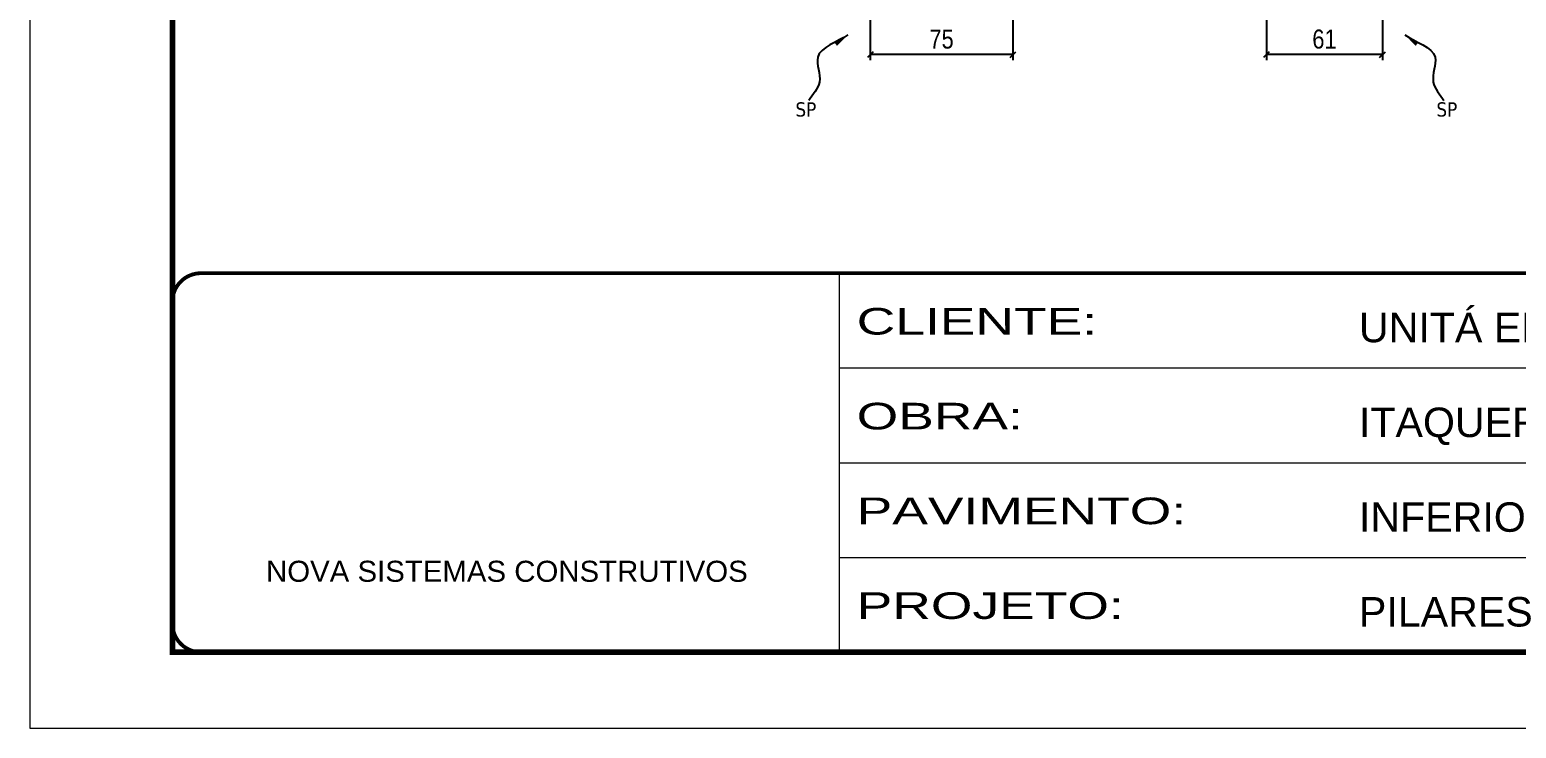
# Model space of a CAD drawing. Extents: x 2282 to 12463, y 760 to 16806.
# Drawn here: x 6068 to 6850, y 14543 to 14910 of the extents above; entities that cross this region are included whole.
import ezdxf

# ---------------------------------------------------------------- set-up
doc = ezdxf.new("R2010")
doc.units = 0
doc.linetypes.add('CONTINUO', pattern=[0])
doc.linetypes.add('DASHED', pattern=[0.75, 0.5, -0.25])
doc.layers.add('COTA', color=241, linetype='Continuous')
doc.layers.add('texto', color=7, linetype='Continuous')
doc.layers.add('Folhas', color=255, linetype='Continuous', lineweight=9)
doc.layers.add('SARRAFO DE PRESSAO', color=251, linetype='DASHED', lineweight=9)
doc.styles.add('ARIAL', font='arial.ttf')
doc.styles.add('COTA TECNICA', font='techl___.ttf', dxfattribs={"height": 10})
doc.styles.get("Standard").update_dxf_attribs({"font": 'arial.ttf'})
doc.styles.add('Tecnologia', font='')
doc.styles.get('Tecnologia').set_extended_font_data('Forgotten Futurist')
doc.dimstyles.new('PAINEL', dxfattribs={"dimtxt": 10, "dimasz": 3, "dimexe": 3, "dimexo": 3, "dimgap": 3, "dimtad": 1, "dimdec": 1, "dimzin": 12, "dimdsep": 46, "dimtxsty": 'COTA TECNICA', "dimblk1": 'OBLIQUE', "dimblk2": 'OBLIQUE', "dimsah": 1, "dimcen": 0.9, "dimclrd": 4, "dimclre": 4, "dimclrt": 240, "dimadec": 1, "dimazin": 3, "dimtfac": 1, "dimtdec": 1, "dimtmove": 0, "dimatfit": 3, "dimfxl": 1, "dimtolj": 1, "dimtzin": 12, "dimarcsym": 0})
doc.dimstyles.get("Standard").update_dxf_attribs({"dimtxt": 0.18, "dimasz": 0.18, "dimexe": 0.18, "dimexo": 0.0625, "dimgap": 0.09, "dimtad": 0, "dimtih": 1, "dimtoh": 1, "dimdec": 4, "dimzin": 0, "dimdsep": 46, "dimtxsty": 'Standard', "dimcen": 0.09, "dimadec": 0, "dimazin": 0, "dimtfac": 1, "dimtdec": 4, "dimtofl": 0, "dimtmove": 0, "dimatfit": 3, "dimfxl": 1, "dimtolj": 1, "dimtzin": 0, "dimarcsym": 0})

# ---------------------------------------------------------------- blocks, each defined once
blk = doc.blocks.new('9999999999')
at = {"color": 30, "linetype": 'CONTINUO'}
for p, q in [((98564.56, 34230.21), (98564.56, 34429.45)), ((98564.56, 34379.64), (99583.98, 34379.64)), ((98564.56, 34329.83), (99487.98, 34329.83)), ((98564.56, 34280.02), (99487.98, 34280.02))]:
    blk.add_line(p, q, dxfattribs=at)
at = {"color": 30, "linetype": 'CONTINUO', "const_width": 2}
blk.add_lwpolyline([(99583.98, 34230.21), (99583.98, 34414.45, 0.414214), (99568.98, 34429.45), (98228.98, 34429.45, 0.414214), (98213.98, 34414.45), (98213.98, 34245.21, 0.414214), (98228.98, 34230.21), (99583.98, 34230.21)], format="xyb", dxfattribs=at)
at = {"layer": 'Folhas'}
blk.add_lwpolyline([(98138.98, 34190.21), (99623.98, 34190.21), (99623.98, 35240.21), (98138.98, 35240.21)], close=True, dxfattribs=at)
at = {"layer": 'Folhas', "color": 30, "const_width": 3}
blk.add_lwpolyline([(98213.98, 34230.21), (99583.98, 34230.21), (99583.98, 35200.21), (98213.98, 35200.21)], close=True, dxfattribs=at)
at = {"color": 7, "linetype": 'Continuous', "ltscale": 5, "style": 'ARIAL'}
for s, height, p in [('UNITÁ ENGENHARIA', 15.4829, (98837.68, 34393.13)), ('ITAQUERA III', 15.4829, (98837.68, 34343.32)), ('INFERIOR 1', 15.483, (98837.68, 34293.51)), ('NOVA SISTEMAS CONSTRUTIVOS', 11.0592, (98263.19, 34267.21)), ('PILARES', 15.483, (98837.68, 34243.7))]:
    blk.add_text(s, height=height, dxfattribs=at).set_placement(p)
at = {"layer": 'Folhas', "color": 7, "style": 'Tecnologia', "width": 1.5}
for s, p in [('CLIENTE:', (98573.65, 34397.17)), ('OBRA:', (98573.65, 34347.31)), ('PAVIMENTO:', (98573.65, 34297.5)), ('PROJETO:', (98573.65, 34247.69))]:
    blk.add_text(s, height=14, dxfattribs=at).set_placement(p)
blk = doc.blocks.new('_Oblique')
at = {"color": 0, "linetype": 'ByBlock', "lineweight": -2}
blk.add_line((-0.5, -0.5), (0.5, 0.5), dxfattribs=at)
blk = doc.blocks.new('*D86')
at = {"layer": 'COTA', "color": 4, "linetype": 'ByBlock', "lineweight": -2, "transparency": 16777216}
for p, q in [((6510.2, 14930.65), (6510.2, 14893.72)), ((6585.2, 14930.65), (6585.2, 14893.72)), ((6585.2, 14896.72), (6510.2, 14896.72))]:
    blk.add_line(p, q, dxfattribs=at)
at = {"layer": 'Defpoints', "color": 0, "linetype": 'ByBlock', "transparency": 16777216}
for p in [(6510.2, 14933.65), (6585.2, 14933.65), (6510.2, 14896.72)]:
    blk.add_point(p, dxfattribs=at)
at = {"layer": 'COTA', "color": 4, "linetype": 'ByBlock', "lineweight": -2, "transparency": 16777216, "xscale": 3, "yscale": 3, "zscale": 3, "rotation": 180}
blk.add_blockref('_Oblique', (6510.2, 14896.72), dxfattribs=at)
at = {"layer": 'COTA', "color": 4, "linetype": 'ByBlock', "lineweight": -2, "transparency": 16777216, "xscale": 3, "yscale": 3, "zscale": 3}
blk.add_blockref('_Oblique', (6585.2, 14896.72), dxfattribs=at)
at = {"layer": 'COTA', "color": 240, "linetype": 'ByBlock', "transparency": 16777216, "insert": (6547.7, 14904.83), "char_height": 10, "attachment_point": 5, "style": 'COTA TECNICA'}
blk.add_mtext('\\A1;75', dxfattribs=at)
blk = doc.blocks.new('*D97')
at = {"layer": 'COTA', "color": 4, "linetype": 'ByBlock', "lineweight": -2, "transparency": 16777216}
for p, q in [((6718.46, 14930.65), (6718.46, 14893.72)), ((6779.46, 14930.65), (6779.46, 14893.72)), ((6779.46, 14896.72), (6718.46, 14896.72))]:
    blk.add_line(p, q, dxfattribs=at)
at = {"layer": 'Defpoints', "color": 0, "linetype": 'ByBlock', "transparency": 16777216}
for p in [(6718.46, 14933.65), (6779.46, 14933.65), (6718.46, 14896.72)]:
    blk.add_point(p, dxfattribs=at)
at = {"layer": 'COTA', "color": 4, "linetype": 'ByBlock', "lineweight": -2, "transparency": 16777216, "xscale": 3, "yscale": 3, "zscale": 3, "rotation": 180}
blk.add_blockref('_Oblique', (6718.46, 14896.72), dxfattribs=at)
at = {"layer": 'COTA', "color": 4, "linetype": 'ByBlock', "lineweight": -2, "transparency": 16777216, "xscale": 3, "yscale": 3, "zscale": 3}
blk.add_blockref('_Oblique', (6779.46, 14896.72), dxfattribs=at)
at = {"layer": 'COTA', "color": 240, "linetype": 'ByBlock', "transparency": 16777216, "insert": (6748.96, 14904.83), "char_height": 10, "attachment_point": 5, "style": 'COTA TECNICA'}
blk.add_mtext('\\A1;61', dxfattribs=at)

msp = doc.modelspace()

# ---------------------------------------------------------------- block references
at = {"layer": 'SARRAFO DE PRESSAO', "color": 6, "linetype": 'ByBlock'}
msp.add_blockref('9999999999', (-92070.59, -19647.64), dxfattribs=at)

# ---------------------------------------------------------------- texts
at = {"layer": 'texto', "color": 0, "char_height": 7.5, "attachment_point": 5}
for insert in [(6476.36, 14867.84), (6813.29, 14867.84)]:
    msp.add_mtext('{\\fTahoma|b0|i0|c0|p34;\\C4;SP}', dxfattribs=dict(at, insert=insert))

# ---------------------------------------------------------------- dimensions: what is measured, and where the dimension line sits
at = {"layer": 'COTA', "linetype": 'ByBlock'}
for base, p1, p2, picture, middle in [((6510.2, 14896.72), (6585.2, 14933.65), (6510.2, 14933.65), '*D86', (6547.7, 14904.83)), ((6718.46, 14896.72), (6779.46, 14933.65), (6718.46, 14933.65), '*D97', (6748.96, 14904.83))]:
    dim = msp.add_linear_dim(base=base, p1=p1, p2=p2, dimstyle='PAINEL', override={"dimarcsym": 2}, dxfattribs=at)
    dim.commit()
    dim.dimension.update_dxf_attribs({"geometry": picture, "text_midpoint": middle})

# ---------------------------------------------------------------- leaders
at = {"layer": 'COTA', "path_type": 1}
for points in [[(6498.37, 14907.15), (6482.58, 14895.31), (6483.51, 14882.31), (6477.96, 14872.52)], [(6791.29, 14907.15), (6807.08, 14895.31), (6806.15, 14882.31), (6811.7, 14872.52)]]:
    msp.add_leader(points, dimstyle='Standard', override={"dimasz": 8}, dxfattribs=at)

doc.saveas('drawing.dxf')
